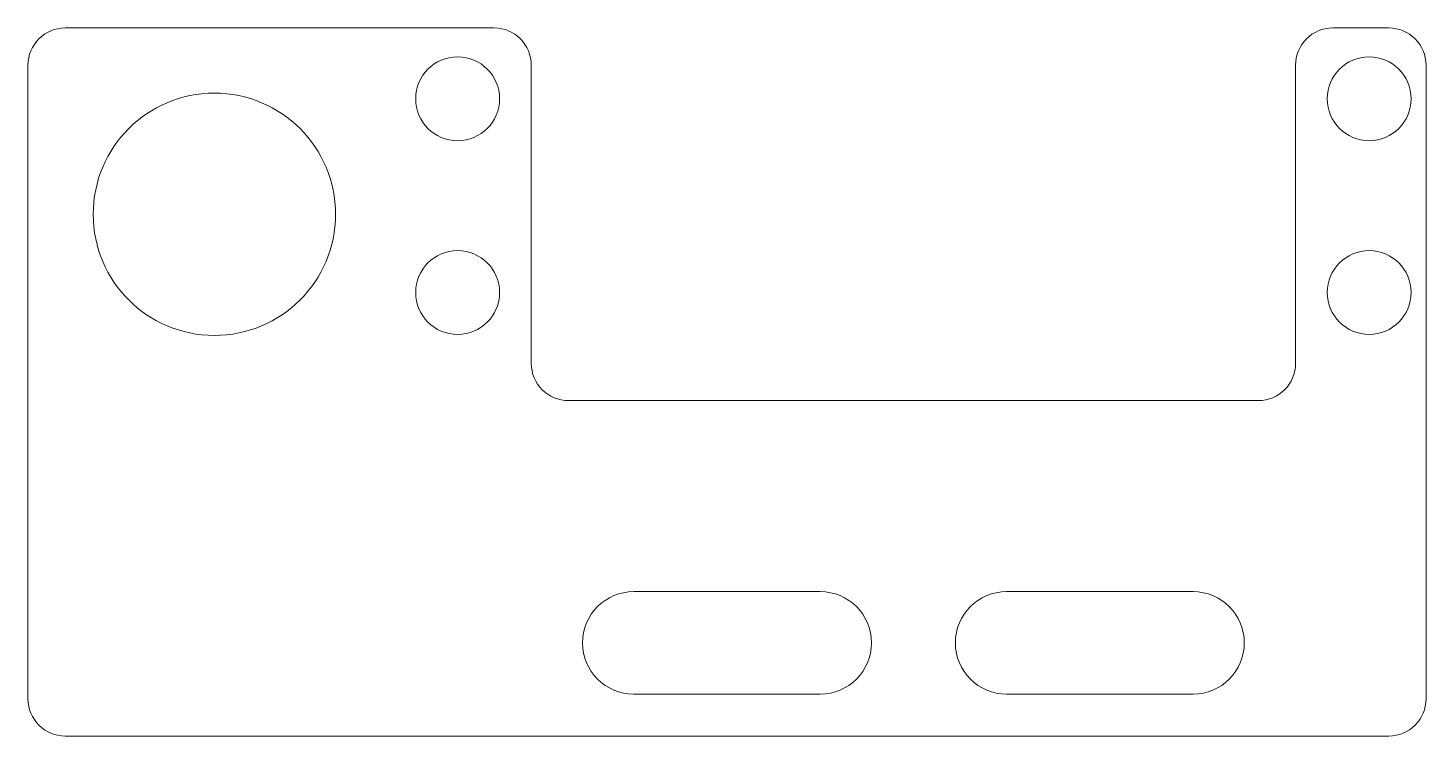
# Paper-space layout 'Sheet3' of a CAD drawing. Header units: millimetres. Extents: x 123.6 to 198.6, y 169.2 to 207.2.
import ezdxf

# ---------------------------------------------------------------- set-up
doc = ezdxf.new("R2010")
doc.units = ezdxf.units.MM

psp = doc.layouts.new('Sheet3')

# ---------------------------------------------------------------- linework, layer by layer
at = {"color": 7, "linetype": 'Continuous', "lineweight": 15}
for p, q in [((148.572, 207.233), (125.572, 207.233)), ((196.572, 207.233), (193.572, 207.233)), ((123.572, 205.233), (123.572, 171.233)), ((150.572, 189.233), (150.572, 205.233)), ((191.572, 205.233), (191.572, 189.233)), ((198.572, 171.233), (198.572, 205.233)), ((189.572, 187.233), (152.572, 187.233)), ((166.072, 176.983), (156.072, 176.983)), ((186.072, 176.983), (176.072, 176.983)), ((156.072, 171.483), (166.072, 171.483)), ((176.072, 171.483), (186.072, 171.483)), ((125.572, 169.233), (196.572, 169.233))]:
    psp.add_line(p, q, dxfattribs=at)
for centre, radius in [((146.622, 203.433), 2.25), ((195.522, 203.433), 2.25), ((133.572, 197.233), 6.5), ((146.622, 193.033), 2.25), ((195.522, 193.033), 2.25)]:
    psp.add_circle(centre, radius, dxfattribs=at)
for centre, radius, start, end in [((125.572, 205.233), 2, 90, 180), ((148.572, 205.233), 2, 0, 90), ((193.572, 205.233), 2, 90, 180), ((196.572, 205.233), 2, 0, 90), ((152.572, 189.233), 2, 180, 270), ((189.572, 189.233), 2, 270, 0), ((156.072, 174.233), 2.75, 90, 270), ((166.072, 174.233), 2.75, 270, 90), ((176.072, 174.233), 2.75, 90, 270), ((186.072, 174.233), 2.75, 270, 90), ((125.572, 171.233), 2, 180, 270), ((196.572, 171.233), 2, 270, 0)]:
    psp.add_arc(centre, radius, start, end, dxfattribs=at)

doc.saveas('drawing.dxf')
